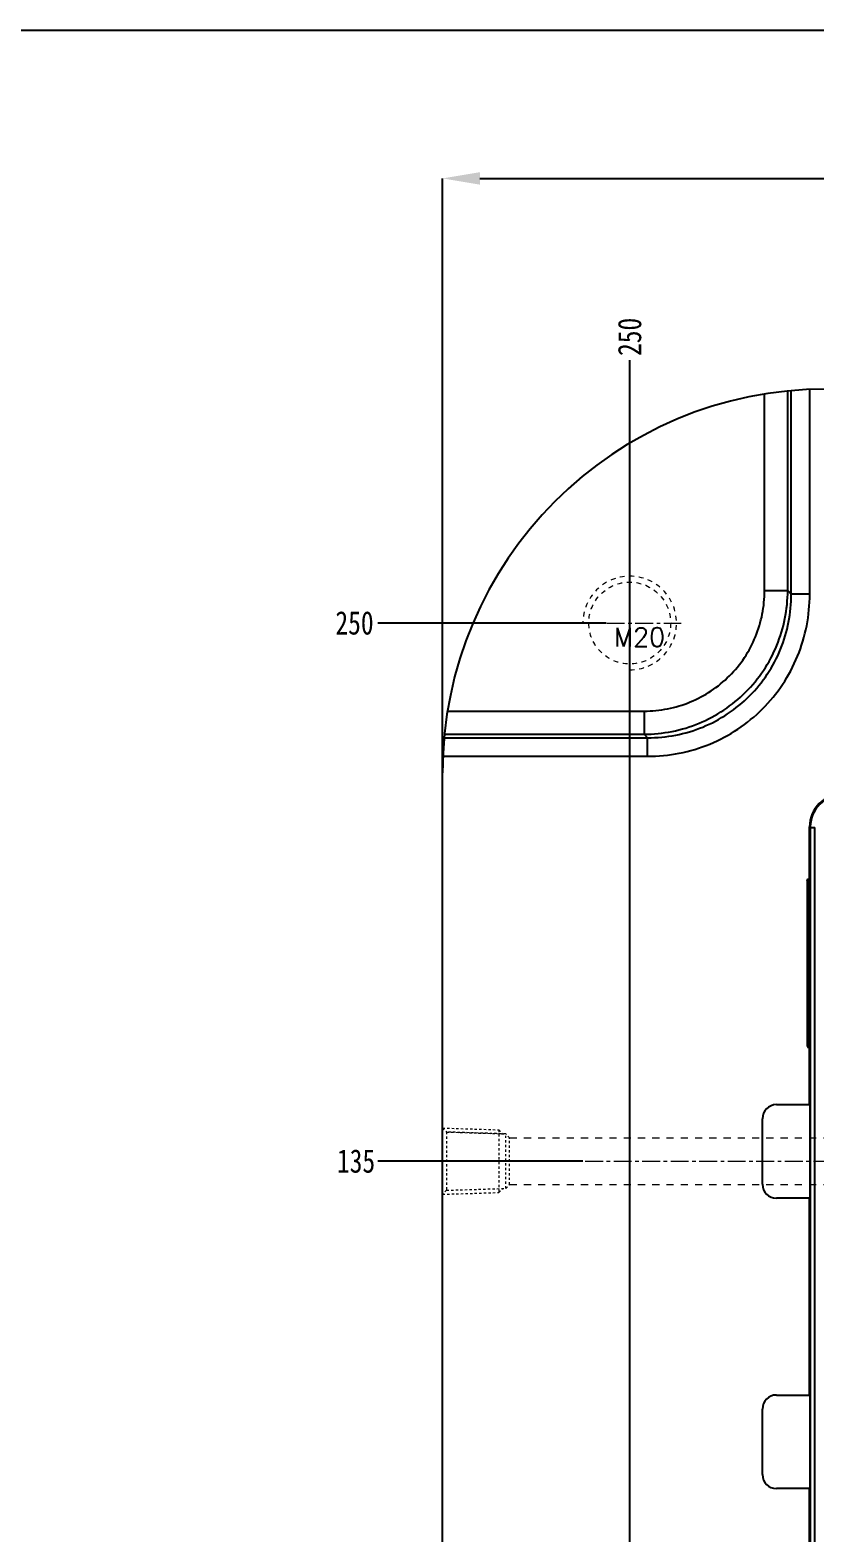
# Model space of a CAD drawing. Header units: millimetres. Extents: x -1265 to 1982, y -12197 to 1934.
# Drawn here: x -169 to -1.2, y -4802 to -4480.8 of the extents above; entities that cross this region are included whole.
import ezdxf

# ---------------------------------------------------------------- set-up
doc = ezdxf.new("R2010")
doc.units = ezdxf.units.MM
doc.header["$LTSCALE"] = 16.335
doc.header["$PDMODE"] = 3
doc.header["$PDSIZE"] = 0.3125
doc.linetypes.add('CENTER', pattern=[0.6, 0.375, -0.075, 0.075, -0.075])
doc.linetypes.add('HIDDEN', pattern=[0.2, 0.1, -0.1])
doc.layers.get('0').update_dxf_attribs({"linetype": 'CONTINUOUS'})
doc.layers.get('Defpoints').update_dxf_attribs({"linetype": 'CONTINUOUS'})
doc.layers.add('cool', color=153, linetype='HIDDEN', lineweight=9)
doc.layers.add('screw', color=33, linetype='CONTINUOUS', lineweight=13)
doc.layers.add('DEFAULT_2', color=8, linetype='HIDDEN')
doc.layers.add('DIM', color=3, linetype='CONTINUOUS')
doc.styles.get("Standard").update_dxf_attribs({"font": 'txt', "width": 0.8})
doc.styles.add('TXT', font='txt.shx', dxfattribs={"bigfont": 'gbcbig.shx'})
doc.dimstyles.new('11', dxfattribs={"dimtxt": 8, "dimasz": 8, "dimexe": 0, "dimexo": 0, "dimgap": 0, "dimtad": 0, "dimdsep": 46, "dimtxsty": 'Standard', "dimcen": 0, "dimclrd": 4, "dimclre": 4, "dimclrt": 6, "dimazin": 0, "dimtp": 0.01, "dimtm": 0.01, "dimtfac": 1, "dimtofl": 0, "dimtmove": 0, "dimatfit": 3, "dimfxl": 0, "dimtolj": 1, "dimarcsym": 0})

# ---------------------------------------------------------------- blocks, each defined once
blk = doc.blocks.new('cool_jt_f12')
at = {"layer": 'cool', "ltscale": 0.3}
for p, q in [((0, 7.0785), (0.856, 6.2225)), ((0, 7.0785), (12, 6.7035)), ((12, 6.7035), (12.856, 5.8475)), ((12, 6.7035), (12, -6.7035)), ((0.856, 6.2225), (0.856, -6.2225)), ((13.5, 5.827375), (0.856, 6.2225)), ((0.856, 6.2225), (13.5, 5.827375)), ((14.327375, 5), (13.5, 5.827375)), ((13.5, -5.827375), (13.5, 5.827375)), ((14.327375, -5), (14.327375, 5)), ((0.856, -6.2225), (0, -7.0785)), ((0.856, -6.2225), (13.5, -5.827375)), ((12, -6.7035), (12.856, -5.8475)), ((13.5, -5.827375), (14.327375, -5)), ((0, -7.0785), (12, -6.7035))]:
    blk.add_line(p, q, dxfattribs=at)
blk = doc.blocks.new('06')
at = {"layer": 'cool', "ltscale": 0.932966}
for p, q in [((-3287.69, 1844.03), (-2736.35, 1844.03)), ((-3287.69, 1834.03), (-2736.35, 1834.03))]:
    blk.add_line(p, q, dxfattribs=at)
at = {"layer": 'cool', "color": 1, "linetype": 'CENTER', "ltscale": 0.621977}
blk.add_line((-3302.02, 1839.03), (-2722.02, 1839.03), dxfattribs=at)
at = {"layer": 'cool', "ltscale": 0.932966}
blk.add_blockref('cool_jt_f12', (-3302.02, 1839.03), dxfattribs=at)
blk = doc.blocks.new('*D692')
at = {"color": 4, "lineweight": -2}
for p, q in [((-80.8, -4657.75), (-80.8, -4512.51)), ((-72.8, -4512.51), (208.96, -4512.51)), ((491.2, -4512.51), (224.96, -4512.51)), ((499.2, -4657.75), (499.2, -4512.51))]:
    blk.add_line(p, q, dxfattribs=at)
at = {"color": 4}
for points in [[(-72.8, -4511.18), (-72.8, -4513.85), (-80.8, -4512.51)], [(491.2, -4511.18), (491.2, -4513.85), (499.2, -4512.51)]]:
    blk.add_solid(points, dxfattribs=at)
at = {"layer": 'Defpoints', "color": 0}
for p in [(499.2, -4512.51), (-80.8, -4657.75), (499.2, -4657.75)]:
    blk.add_point(p, dxfattribs=at)
at = {"color": 6, "insert": (216.96, -4512.51), "char_height": 8, "attachment_point": 5}
blk.add_mtext('\\A1;580', dxfattribs=at)
blk = doc.blocks.new('screw_m20_g')
at = {"layer": 'screw', "color": 1, "linetype": 'CENTER', "ltscale": 0.621977}
for p, q in [((0, -11), (0, 11)), ((-11, 0), (11, 0))]:
    blk.add_line(p, q, dxfattribs=at)
at = {"layer": 'screw', "linetype": 'HIDDEN', "ltscale": 0.621977}
blk.add_circle((0, 0), 8.75, dxfattribs=at)
at = {"layer": 'screw', "color": 92, "linetype": 'HIDDEN', "ltscale": 0.621977}
blk.add_arc((0, 0), 10, 270, 180, dxfattribs=at)
at = {"layer": 'screw', "color": 6, "style": 'TXT'}
blk.add_text('M20', height=4, dxfattribs=at).set_placement((-3.4, -5))
blk = doc.blocks.new('*D707')
at = {"layer": 'Defpoints', "color": 0}
for p in [(-40.8, -4551.38), (-40.8, -4846.53), (209.2, -4857.53)]:
    blk.add_point(p, dxfattribs=at)
at = {"layer": 'DIM', "color": 4, "lineweight": -2}
blk.add_line((-40.8, -4846.53), (-40.8, -4551.38), dxfattribs=at)
at = {"layer": 'DIM', "color": 6, "insert": (-40.8, -4546.38), "char_height": 5, "attachment_point": 5, "rotation": 90}
blk.add_mtext('\\A1;250', dxfattribs=at)
blk = doc.blocks.new('*D708')
at = {"layer": 'Defpoints', "color": 0}
for p in [(-94.62, -4607.53), (-45.8, -4607.53), (209.2, -4857.53)]:
    blk.add_point(p, dxfattribs=at)
at = {"layer": 'DIM', "color": 4, "lineweight": -2}
blk.add_line((-45.8, -4607.53), (-94.62, -4607.53), dxfattribs=at)
at = {"layer": 'DIM', "color": 6, "insert": (-99.62, -4607.53), "char_height": 5, "attachment_point": 5}
blk.add_mtext('\\A1;250', dxfattribs=at)
blk = doc.blocks.new('*D709')
at = {"layer": 'Defpoints', "color": 0}
for p in [(-94.62, -4722.53), (-50.81, -4722.53), (209.2, -4857.53)]:
    blk.add_point(p, dxfattribs=at)
at = {"layer": 'DIM', "color": 4, "lineweight": -2}
blk.add_line((-50.81, -4722.53), (-94.62, -4722.53), dxfattribs=at)
at = {"layer": 'DIM', "color": 6, "insert": (-99.29, -4722.53), "char_height": 5, "attachment_point": 5}
blk.add_mtext('\\A1;135', dxfattribs=at)

msp = doc.modelspace()

# ---------------------------------------------------------------- linework, layer by layer
at = {"color": 7, "linetype": 'Continuous'}
for p, q in [((-11.981, -4600.596), (-11.981, -4558.592)), ((-7.03, -4600.596), (-7.03, -4557.939)), ((-6.282, -4601.343), (-6.282, -4557.868)), ((-2.321, -4601.343), (-2.321, -4557.601)), ((-11.981, -4600.596), (-7.03, -4600.596)), ((-7.03, -4600.596), (-6.282, -4601.343)), ((-2.321, -4601.343), (-6.282, -4601.343)), ((-79.732, -4626.343), (-37.728, -4626.343)), ((-37.728, -4626.343), (-37.728, -4631.294)), ((-80.456, -4632.041), (-36.981, -4632.041)), ((-80.384, -4631.294), (-37.728, -4631.294)), ((-37.728, -4631.294), (-36.981, -4632.041)), ((-36.981, -4636.002), (-36.981, -4632.041)), ((-80.723, -4636.002), (-36.981, -4636.002)), ((-80.798, -5075.525), (-80.798, -4639.525)), ((-2.351, -4710.452), (-2.351, -4651.07)), ((-2.219, -4651.203), (-2.351, -4651.07)), ((-2.219, -4651.203), (-2.219, -5044.903)), ((-2.219, -4651.203), (-1.214, -4651.203)), ((-1.214, -5044.903), (-1.214, -4651.203)), ((-2.853, -4662.63), (-2.853, -4697.805)), ((-9.437, -4710.452), (-2.351, -4710.452)), ((-2.319, -4710.452), (-2.319, -4730.452)), ((-12.437, -4727.452), (-12.437, -4713.452)), ((-2.351, -4730.452), (-9.437, -4730.452)), ((-2.351, -4772.497), (-2.351, -4730.452)), ((-9.445, -4772.497), (-2.351, -4772.497)), ((-2.319, -4772.497), (-2.319, -4792.497)), ((-12.445, -4789.497), (-12.445, -4775.497)), ((-2.351, -4792.497), (-9.445, -4792.497)), ((-2.351, -4848.525), (-2.351, -4792.497))]:
    msp.add_line(p, q, dxfattribs=at)
msp.add_lwpolyline([(-345.378, -4480.811), (585.813, -4480.811), (585.813, -5258.366), (-345.378, -5258.366)], close=True)
for centre, radius, start, end in [((1.202, -4639.525), 82, 90, 180), ((4.814, -4651.203), 7.033, 91.26913, 178.73092), ((4.719, -4651.203), 6.938, 178.71415, 179.99731), ((-9.437, -4713.452), 3, 90, 180), ((-9.437, -4727.452), 3, 180, 270), ((-9.445, -4775.497), 3, 90, 180), ((-9.445, -4789.497), 3, 180, 270)]:
    msp.add_arc(centre, radius, start, end, dxfattribs=at)
msp.add_ellipse((4.687, -4651.075), major_axis=(4.978, -4.978), ratio=0.999315, start_param=2.3565371, end_param=3.9266482, dxfattribs=at)
for points, knots in [([(-37.728, -4626.343), (-36.044, -4626.343), (-32.667, -4626.016), (-27.798, -4624.556), (-23.307, -4622.171), (-19.373, -4618.95), (-16.152, -4615.016), (-13.767, -4610.525), (-12.308, -4605.657), (-11.981, -4602.28), (-11.981, -4600.596)], [0, 0, 0, 0, 0.1249974, 0.2500225, 0.3750154, 0.5000218, 0.6250164, 0.7499847, 0.8749966, 1, 1, 1, 1]), ([(-37.728, -4631.294), (-35.723, -4631.288), (-31.702, -4630.886), (-25.909, -4629.13), (-20.566, -4626.279), (-15.883, -4622.439), (-12.044, -4617.757), (-9.193, -4612.414), (-7.438, -4606.622), (-7.036, -4602.601), (-7.03, -4600.596)], [0, 0, 0, 0, 0.1249838, 0.2500062, 0.3750047, 0.5000216, 0.6250268, 0.750001, 0.8750102, 1, 1, 1, 1]), ([(-36.981, -4636.002), (-34.714, -4636.002), (-30.168, -4635.563), (-23.615, -4633.598), (-17.57, -4630.389), (-12.274, -4626.053), (-7.938, -4620.758), (-4.727, -4614.712), (-2.761, -4608.157), (-2.321, -4603.61), (-2.321, -4601.343)], [0, 0, 0, 0, 0.1250013, 0.249985, 0.374969, 0.4999505, 0.6249343, 0.7499381, 0.8749727, 1, 1, 1, 1]), ([(-36.981, -4632.041), (-34.971, -4632.046), (-30.941, -4631.668), (-25.127, -4629.939), (-19.763, -4627.103), (-15.066, -4623.261), (-11.223, -4618.564), (-8.386, -4613.2), (-6.656, -4607.385), (-6.277, -4603.353), (-6.282, -4601.343)], [0, 0, 0, 0, 0.1249933, 0.2499755, 0.3749627, 0.4999502, 0.62494, 0.7499472, 0.8749807, 1, 1, 1, 1]), ([(-2.853, -4662.63), (-2.849, -4662.502), (-2.749, -4662.232), (-2.479, -4662.132), (-2.351, -4662.128)], [0, 0, 0, 0, 0.500009, 1, 1, 1, 1]), ([(-2.853, -4697.805), (-2.849, -4697.934), (-2.749, -4698.203), (-2.479, -4698.304), (-2.351, -4698.308)], [0, 0, 0, 0, 0.500009, 1, 1, 1, 1])]:
    msp.add_open_spline(points, degree=3, knots=knots, dxfattribs=at)
at = {"layer": 'DEFAULT_2', "color": 8, "linetype": 'HIDDEN'}
for p, q in [((-2.351, -4710.452), (-2.319, -4710.452)), ((-2.351, -4730.452), (-2.319, -4730.452)), ((-2.351, -4772.497), (-2.319, -4772.497)), ((-2.351, -4792.497), (-2.319, -4792.497))]:
    msp.add_line(p, q, dxfattribs=at)

# ---------------------------------------------------------------- block references
msp.add_blockref('06', (3221.222, -6561.554))
at = {"layer": 'screw'}
msp.add_blockref('screw_m20_g', (-40.798, -4607.525), dxfattribs=at)

# ---------------------------------------------------------------- dimensions: what is measured, and where the dimension line sits
dim = msp.add_linear_dim(base=(499.202, -4512.515), p1=(-80.798, -4657.746), p2=(499.202, -4657.746), dimstyle='11', override={"dimfxl": 1.25, "dimarcsym": 1})
dim.commit()
dim.dimension.update_dxf_attribs({"geometry": '*D692', "text_midpoint": (216.962, -4512.515), "dimtype": 160})
at = {"layer": 'DIM'}
for feature_location, offset, dtype, picture, middle in [((-40.798, -4846.525), (0, 295.149), 1, '*D707', (-40.798, -4546.377)), ((-45.802, -4607.525), (-48.822, 0), 0, '*D708', (-99.625, -4607.525)), ((-50.805, -4722.525), (-43.819, 0), 0, '*D709', (-99.291, -4722.525))]:
    dim = msp.add_ordinate_dim(feature_location=feature_location, offset=offset, dtype=dtype, origin=(209.202, -4857.526), dimstyle='11', override={"dimtxt": 5, "dimasz": 2, "dimfxl": 1.25, "dimarcsym": 1}, dxfattribs=at)
    dim.commit()
    dim.dimension.update_dxf_attribs({"geometry": picture, "text_midpoint": middle})

doc.saveas('drawing.dxf')
